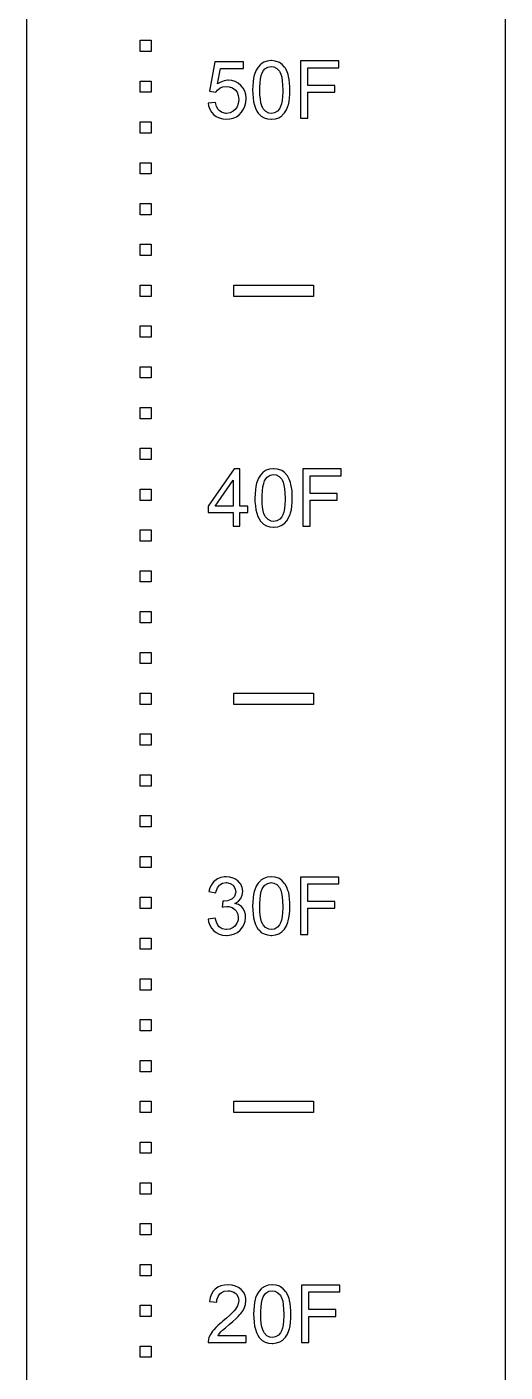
# Model space of a CAD drawing. Header units: inches. Extents: x 17799.5 to 17853.5, y 16359.4 to 16398.9.
# Drawn here: x 17833.978 to 17835.23, y 16374.311 to 16377.838 of the extents above; entities that cross this region are included whole.
import ezdxf

# ---------------------------------------------------------------- set-up
doc = ezdxf.new("R2010")
doc.units = ezdxf.units.IN
doc.header["$MEASUREMENT"] = 0

msp = doc.modelspace()

# ---------------------------------------------------------------- linework, layer by layer
at = {"color": 4, "linetype": 'ByBlock'}
msp.add_lwpolyline([(17835.23, 16370.6776), (17833.9776, 16370.6776), (17833.9776, 16384.5786), (17835.23, 16384.5786)], close=True, dxfattribs=at)
at = {"color": 2, "linetype": 'ByBlock'}
for points in [[(17834.2743, 16377.8033), (17834.3033, 16377.8033), (17834.3033, 16377.7738), (17834.2743, 16377.7738)], [(17834.2743, 16377.6963), (17834.3033, 16377.6963), (17834.3033, 16377.6668), (17834.2743, 16377.6668)], [(17834.2743, 16377.5893), (17834.3033, 16377.5893), (17834.3033, 16377.5598), (17834.2743, 16377.5598)], [(17834.2743, 16377.4823), (17834.3033, 16377.4823), (17834.3033, 16377.4528), (17834.2743, 16377.4528)], [(17834.2743, 16377.3753), (17834.3033, 16377.3753), (17834.3033, 16377.3458), (17834.2743, 16377.3458)], [(17834.2743, 16377.2683), (17834.3033, 16377.2683), (17834.3033, 16377.2388), (17834.2743, 16377.2388)], [(17834.2743, 16377.1613), (17834.3033, 16377.1613), (17834.3033, 16377.1318), (17834.2743, 16377.1318)], [(17834.5197, 16377.1613), (17834.7283, 16377.1613), (17834.7283, 16377.1318), (17834.5197, 16377.1318)], [(17834.2743, 16377.0543), (17834.3033, 16377.0543), (17834.3033, 16377.0248), (17834.2743, 16377.0248)], [(17834.2743, 16376.9473), (17834.3033, 16376.9473), (17834.3033, 16376.9178), (17834.2743, 16376.9178)], [(17834.2743, 16376.8403), (17834.3033, 16376.8403), (17834.3033, 16376.8108), (17834.2743, 16376.8108)], [(17834.2743, 16376.7333), (17834.3033, 16376.7333), (17834.3033, 16376.7038), (17834.2743, 16376.7038)], [(17834.2743, 16376.6263), (17834.3033, 16376.6263), (17834.3033, 16376.5968), (17834.2743, 16376.5968)], [(17834.2743, 16376.5193), (17834.3033, 16376.5193), (17834.3033, 16376.4898), (17834.2743, 16376.4898)], [(17834.2743, 16376.4123), (17834.3033, 16376.4123), (17834.3033, 16376.3828), (17834.2743, 16376.3828)], [(17834.2743, 16376.3053), (17834.3033, 16376.3053), (17834.3033, 16376.2758), (17834.2743, 16376.2758)], [(17834.2743, 16376.1983), (17834.3033, 16376.1983), (17834.3033, 16376.1688), (17834.2743, 16376.1688)], [(17834.2743, 16376.0913), (17834.3033, 16376.0913), (17834.3033, 16376.0618), (17834.2743, 16376.0618)], [(17834.5197, 16376.0913), (17834.7283, 16376.0913), (17834.7283, 16376.0618), (17834.5197, 16376.0618)], [(17834.2743, 16375.9843), (17834.3033, 16375.9843), (17834.3033, 16375.9548), (17834.2743, 16375.9548)], [(17834.2743, 16375.8773), (17834.3033, 16375.8773), (17834.3033, 16375.8478), (17834.2743, 16375.8478)], [(17834.2743, 16375.7703), (17834.3033, 16375.7703), (17834.3033, 16375.7408), (17834.2743, 16375.7408)], [(17834.2743, 16375.6633), (17834.3033, 16375.6633), (17834.3033, 16375.6338), (17834.2743, 16375.6338)], [(17834.2743, 16375.5563), (17834.3033, 16375.5563), (17834.3033, 16375.5268), (17834.2743, 16375.5268)], [(17834.2743, 16375.4493), (17834.3033, 16375.4493), (17834.3033, 16375.4198), (17834.2743, 16375.4198)], [(17834.2743, 16375.3423), (17834.3033, 16375.3423), (17834.3033, 16375.3128), (17834.2743, 16375.3128)], [(17834.2743, 16375.2353), (17834.3033, 16375.2353), (17834.3033, 16375.2058), (17834.2743, 16375.2058)], [(17834.2743, 16375.1283), (17834.3033, 16375.1283), (17834.3033, 16375.0988), (17834.2743, 16375.0988)], [(17834.2743, 16375.0213), (17834.3033, 16375.0213), (17834.3033, 16374.9918), (17834.2743, 16374.9918)], [(17834.5197, 16375.0213), (17834.7283, 16375.0213), (17834.7283, 16374.9918), (17834.5197, 16374.9918)], [(17834.2743, 16374.9143), (17834.3033, 16374.9143), (17834.3033, 16374.8848), (17834.2743, 16374.8848)], [(17834.2743, 16374.8073), (17834.3033, 16374.8073), (17834.3033, 16374.7778), (17834.2743, 16374.7778)], [(17834.2743, 16374.7003), (17834.3033, 16374.7003), (17834.3033, 16374.6708), (17834.2743, 16374.6708)], [(17834.2743, 16374.5933), (17834.3033, 16374.5933), (17834.3033, 16374.5638), (17834.2743, 16374.5638)], [(17834.2743, 16374.4863), (17834.3033, 16374.4863), (17834.3033, 16374.4568), (17834.2743, 16374.4568)], [(17834.2743, 16374.3793), (17834.3033, 16374.3793), (17834.3033, 16374.3498), (17834.2743, 16374.3498)]]:
    msp.add_lwpolyline(points, close=True, dxfattribs=at)
at = {"color": 2, "linetype": 'ByBlock', "flags": 128}
for points in [[(17834.4847, 16377.7295), (17834.5447, 16377.7295), (17834.5447, 16377.7469), (17834.4702, 16377.7469), (17834.4556, 16377.6698), (17834.4727, 16377.6676), (17834.4767, 16377.6723), (17834.484, 16377.6782), (17834.4905, 16377.6811), (17834.5003, 16377.6822), (17834.5076, 16377.6814), (17834.5163, 16377.6785), (17834.5232, 16377.6731), (17834.528, 16377.6669), (17834.5312, 16377.6581), (17834.5323, 16377.6483), (17834.5323, 16377.6472), (17834.5309, 16377.6374), (17834.528, 16377.6287), (17834.5229, 16377.6214), (17834.5178, 16377.617), (17834.5098, 16377.6127), (17834.5003, 16377.6116), (17834.4985, 16377.6116), (17834.4894, 16377.6137), (17834.4818, 16377.6185), (17834.4785, 16377.6221), (17834.4742, 16377.6298), (17834.4716, 16377.6399), (17834.4523, 16377.6381), (17834.4534, 16377.6312), (17834.4563, 16377.6225), (17834.4611, 16377.6145), (17834.4673, 16377.6079), (17834.4734, 16377.6032), (17834.4814, 16377.5996), (17834.4905, 16377.597), (17834.5003, 16377.5963), (17834.5091, 16377.597), (17834.5182, 16377.5992), (17834.5262, 16377.6028), (17834.5334, 16377.6079), (17834.54, 16377.6145), (17834.54, 16377.6148), (17834.5451, 16377.6225), (17834.5487, 16377.6309), (17834.5509, 16377.6399), (17834.5516, 16377.6498), (17834.5516, 16377.6512), (17834.5509, 16377.6611), (17834.548, 16377.6698), (17834.544, 16377.6778), (17834.5382, 16377.6847), (17834.5312, 16377.6905), (17834.5232, 16377.6949), (17834.5145, 16377.6975), (17834.5051, 16377.6985), (17834.5029, 16377.6985), (17834.4941, 16377.6971), (17834.4854, 16377.6938), (17834.4767, 16377.6891)], [(17834.6665, 16377.6814), (17834.6658, 16377.692), (17834.6647, 16377.7007), (17834.6632, 16377.7084), (17834.6618, 16377.7138), (17834.6582, 16377.7229), (17834.6538, 16377.7309), (17834.6527, 16377.7324), (17834.6465, 16377.7397), (17834.6389, 16377.7448), (17834.6363, 16377.7462), (17834.6276, 16377.7488), (17834.6178, 16377.7499), (17834.6167, 16377.7499), (17834.6069, 16377.7484), (17834.5982, 16377.7455), (17834.5905, 16377.7407), (17834.5891, 16377.7397), (17834.5833, 16377.7331), (17834.5781, 16377.7251), (17834.5742, 16377.716), (17834.5731, 16377.7116), (17834.5712, 16377.7036), (17834.5698, 16377.6942), (17834.5691, 16377.684), (17834.5687, 16377.6731), (17834.5691, 16377.6632), (17834.5698, 16377.6523), (17834.5712, 16377.6421), (17834.5734, 16377.633), (17834.5763, 16377.625), (17834.5796, 16377.6177), (17834.5836, 16377.6119), (17834.5847, 16377.6105), (17834.5916, 16377.6043), (17834.5993, 16377.5999), (17834.608, 16377.5974), (17834.6178, 16377.5963), (17834.6189, 16377.5963), (17834.6287, 16377.5974), (17834.6374, 16377.6003), (17834.6451, 16377.6054), (17834.6465, 16377.6065), (17834.6523, 16377.613), (17834.6574, 16377.621), (17834.6611, 16377.6305), (17834.6625, 16377.6341), (17834.6643, 16377.6425), (17834.6654, 16377.6516), (17834.6661, 16377.6618), (17834.6665, 16377.6731)], [(17834.6476, 16377.6683), (17834.6472, 16377.656), (17834.6462, 16377.6454), (17834.6443, 16377.6363), (17834.6422, 16377.6294), (17834.6393, 16377.6239), (17834.6338, 16377.6177), (17834.6262, 16377.613), (17834.6178, 16377.6116), (17834.6109, 16377.6123), (17834.6032, 16377.6167), (17834.5963, 16377.6239), (17834.5953, 16377.6254), (17834.5927, 16377.6316), (17834.5905, 16377.6392), (17834.5891, 16377.6487), (17834.588, 16377.66), (17834.5876, 16377.6731), (17834.588, 16377.68), (17834.5883, 16377.6916), (17834.5898, 16377.7018), (17834.5916, 16377.7106), (17834.5942, 16377.7178), (17834.5971, 16377.7236), (17834.6011, 16377.728), (17834.6083, 16377.7327), (17834.6174, 16377.7346), (17834.6247, 16377.7335), (17834.6323, 16377.7295), (17834.6393, 16377.7222), (17834.6403, 16377.7204), (17834.6429, 16377.7146), (17834.6451, 16377.7065), (17834.6465, 16377.6971), (17834.6472, 16377.6858), (17834.6476, 16377.6731)], [(17834.7138, 16377.6672), (17834.784, 16377.6672), (17834.784, 16377.6847), (17834.7138, 16377.6847), (17834.7138, 16377.7313), (17834.7949, 16377.7313), (17834.7949, 16377.7491), (17834.6938, 16377.7491), (17834.6938, 16377.5988), (17834.7138, 16377.5988)], [(17834.556, 16376.5648), (17834.556, 16376.5819), (17834.5356, 16376.5819), (17834.5356, 16376.6791), (17834.5207, 16376.6791), (17834.4523, 16376.5819), (17834.4523, 16376.5648), (17834.5174, 16376.5648), (17834.5174, 16376.5288), (17834.5356, 16376.5288), (17834.5356, 16376.5648)], [(17834.6723, 16376.6114), (17834.672, 16376.6219), (17834.6709, 16376.6307), (17834.6691, 16376.6387), (17834.6676, 16376.6441), (17834.6643, 16376.6528), (17834.66, 16376.6609), (17834.6589, 16376.6623), (17834.6527, 16376.6696), (17834.6451, 16376.6751), (17834.6425, 16376.6762), (17834.6334, 16376.6787), (17834.6236, 16376.6798), (17834.6225, 16376.6798), (17834.6127, 16376.6787), (17834.604, 16376.6758), (17834.5967, 16376.6711), (17834.5953, 16376.6696), (17834.5891, 16376.663), (17834.5843, 16376.6554), (17834.5803, 16376.6459), (17834.5792, 16376.6416), (17834.5771, 16376.6336), (17834.576, 16376.6245), (17834.5752, 16376.6143), (17834.5749, 16376.603), (17834.5749, 16376.5932), (17834.576, 16376.5823), (17834.5774, 16376.5721), (17834.5796, 16376.563), (17834.5822, 16376.5549), (17834.5858, 16376.548), (17834.5898, 16376.5419), (17834.5909, 16376.5404), (17834.5974, 16376.5342), (17834.6051, 16376.5298), (17834.6138, 16376.5273), (17834.6236, 16376.5262), (17834.6251, 16376.5262), (17834.6349, 16376.5273), (17834.6436, 16376.5306), (17834.6509, 16376.5353), (17834.6523, 16376.5364), (17834.6585, 16376.543), (17834.6632, 16376.5509), (17834.6672, 16376.5604), (17834.6683, 16376.5641), (17834.6702, 16376.5724), (17834.6716, 16376.5815), (17834.6723, 16376.5917), (17834.6727, 16376.603)], [(17834.7196, 16376.5972), (17834.7902, 16376.5972), (17834.7902, 16376.615), (17834.7196, 16376.615), (17834.7196, 16376.6612), (17834.8011, 16376.6612), (17834.8011, 16376.6791), (17834.7, 16376.6791), (17834.7, 16376.5288), (17834.7196, 16376.5288)], [(17834.5174, 16376.5819), (17834.4705, 16376.5819), (17834.5174, 16376.6496)], [(17834.6538, 16376.5983), (17834.6531, 16376.5859), (17834.652, 16376.5753), (17834.6502, 16376.5662), (17834.648, 16376.5593), (17834.6451, 16376.5539), (17834.64, 16376.5477), (17834.6324, 16376.543), (17834.6236, 16376.5415), (17834.6171, 16376.5426), (17834.6091, 16376.5466), (17834.6025, 16376.5539), (17834.6014, 16376.5557), (17834.5985, 16376.5615), (17834.5963, 16376.5691), (17834.5949, 16376.579), (17834.5942, 16376.5899), (17834.5938, 16376.603), (17834.5938, 16376.6099), (17834.5945, 16376.6215), (17834.5956, 16376.6321), (17834.5978, 16376.6409), (17834.6, 16376.6481), (17834.6033, 16376.6536), (17834.6069, 16376.658), (17834.6145, 16376.6627), (17834.6236, 16376.6645), (17834.6305, 16376.6634), (17834.6385, 16376.6594), (17834.6451, 16376.6521), (17834.6462, 16376.6503), (17834.6491, 16376.6445), (17834.6509, 16376.6365), (17834.6523, 16376.627), (17834.6534, 16376.6157), (17834.6538, 16376.603)], [(17834.4662, 16375.5963), (17834.4607, 16375.589), (17834.4567, 16375.5806), (17834.4542, 16375.5708), (17834.4727, 16375.5675), (17834.4735, 16375.5719), (17834.4767, 16375.581), (17834.4818, 16375.5879), (17834.4825, 16375.5883), (17834.4902, 16375.593), (17834.4996, 16375.5944), (17834.5003, 16375.5944), (17834.5098, 16375.5926), (17834.5175, 16375.5879), (17834.5225, 16375.5802), (17834.5244, 16375.5712), (17834.524, 16375.5668), (17834.5211, 16375.5584), (17834.5149, 16375.5522), (17834.5116, 16375.5504), (17834.5033, 16375.5471), (17834.4938, 16375.546), (17834.4905, 16375.546), (17834.4887, 16375.53), (17834.4927, 16375.5307), (17834.5014, 16375.5318), (17834.5065, 16375.5318), (17834.5153, 16375.5289), (17834.5225, 16375.5238), (17834.5254, 16375.5202), (17834.5298, 16375.5122), (17834.5309, 16375.5027), (17834.5305, 16375.4965), (17834.5276, 16375.4878), (17834.5222, 16375.4805), (17834.5175, 16375.4765), (17834.5094, 16375.4729), (17834.5, 16375.4714), (17834.4985, 16375.4714), (17834.4891, 16375.4736), (17834.4814, 16375.4783), (17834.4778, 16375.4827), (17834.4738, 16375.4907), (17834.4709, 16375.5009), (17834.4523, 16375.4984), (17834.4534, 16375.4914), (17834.4563, 16375.4827), (17834.4611, 16375.4747), (17834.4673, 16375.4678), (17834.4731, 16375.4634), (17834.4811, 16375.4594), (17834.4902, 16375.4569), (17834.5, 16375.4561), (17834.5025, 16375.4561), (17834.5124, 16375.4572), (17834.5211, 16375.4601), (17834.5291, 16375.4641), (17834.5364, 16375.47), (17834.5425, 16375.4773), (17834.5469, 16375.4852), (17834.5494, 16375.4936), (17834.5505, 16375.5031), (17834.5498, 16375.5107), (17834.5476, 16375.5198), (17834.5433, 16375.5275), (17834.5393, 16375.5318), (17834.5316, 16375.5369), (17834.5225, 16375.5402), (17834.524, 16375.5409), (17834.532, 16375.546), (17834.5378, 16375.553), (17834.5418, 16375.5613), (17834.5433, 16375.5708), (17834.5433, 16375.5722), (17834.5414, 16375.5813), (17834.5378, 16375.5901), (17834.5364, 16375.5923), (17834.5298, 16375.5992), (17834.5218, 16375.6043), (17834.5178, 16375.6061), (17834.5087, 16375.6086), (17834.4993, 16375.6097), (17834.4949, 16375.6094), (17834.4854, 16375.6079), (17834.4771, 16375.6046), (17834.4695, 16375.5995)], [(17834.6665, 16375.5413), (17834.6658, 16375.5519), (17834.6647, 16375.5606), (17834.6633, 16375.5686), (17834.6614, 16375.5741), (17834.6582, 16375.5828), (17834.6538, 16375.5908), (17834.6527, 16375.5923), (17834.6465, 16375.5995), (17834.6389, 16375.605), (17834.6363, 16375.6061), (17834.6276, 16375.6086), (17834.6174, 16375.6097), (17834.6164, 16375.6097), (17834.6065, 16375.6086), (17834.5982, 16375.6057), (17834.5905, 16375.601), (17834.5891, 16375.5995), (17834.5833, 16375.5933), (17834.5782, 16375.5853), (17834.5742, 16375.5759), (17834.5731, 16375.5715), (17834.5713, 16375.5635), (17834.5698, 16375.5544), (17834.5691, 16375.5442), (17834.5687, 16375.5329), (17834.5691, 16375.5231), (17834.5698, 16375.5122), (17834.5713, 16375.502), (17834.5734, 16375.4929), (17834.576, 16375.4849), (17834.5796, 16375.478), (17834.5836, 16375.4718), (17834.5847, 16375.4703), (17834.5913, 16375.4641), (17834.5993, 16375.4598), (17834.608, 16375.4572), (17834.6174, 16375.4561), (17834.6189, 16375.4561), (17834.6287, 16375.4576), (17834.6374, 16375.4605), (17834.6451, 16375.4652), (17834.6462, 16375.4663), (17834.6524, 16375.4729), (17834.6571, 16375.4809), (17834.6611, 16375.4904), (17834.6622, 16375.4944), (17834.664, 16375.5024), (17834.6654, 16375.5115), (17834.6662, 16375.5217), (17834.6665, 16375.5329)], [(17834.6476, 16375.5282), (17834.6469, 16375.5158), (17834.6458, 16375.5053), (17834.6444, 16375.4962), (17834.6418, 16375.4893), (17834.6389, 16375.4838), (17834.6338, 16375.4776), (17834.6262, 16375.4729), (17834.6174, 16375.4714), (17834.6109, 16375.4725), (17834.6029, 16375.4765), (17834.5963, 16375.4838), (17834.5953, 16375.4856), (17834.5923, 16375.4914), (17834.5905, 16375.4994), (17834.5887, 16375.5089), (17834.588, 16375.5198), (17834.5876, 16375.5329), (17834.5876, 16375.5399), (17834.5883, 16375.5515), (17834.5898, 16375.562), (17834.5916, 16375.5708), (17834.5942, 16375.5781), (17834.5971, 16375.5835), (17834.6011, 16375.5879), (17834.6084, 16375.5926), (17834.6174, 16375.5944), (17834.6244, 16375.5933), (17834.6323, 16375.5893), (17834.6389, 16375.5821), (17834.64, 16375.5802), (17834.6429, 16375.5744), (17834.6447, 16375.5668), (17834.6465, 16375.557), (17834.6473, 16375.546), (17834.6476, 16375.5329)], [(17834.7134, 16375.5271), (17834.784, 16375.5271), (17834.784, 16375.5449), (17834.7134, 16375.5449), (17834.7134, 16375.5912), (17834.7949, 16375.5912), (17834.7949, 16375.609), (17834.6938, 16375.609), (17834.6938, 16375.4587), (17834.7134, 16375.4587)], [(17834.4953, 16374.5389), (17834.4858, 16374.5371), (17834.4778, 16374.5335), (17834.4705, 16374.5287), (17834.4654, 16374.5229), (17834.4607, 16374.5153), (17834.4578, 16374.5065), (17834.456, 16374.4963), (17834.4749, 16374.4942), (17834.4753, 16374.5003), (17834.4782, 16374.5095), (17834.4829, 16374.5164), (17834.4865, 16374.5193), (17834.4945, 16374.5233), (17834.5044, 16374.5244), (17834.5084, 16374.5244), (17834.5175, 16374.5218), (17834.5247, 16374.5171), (17834.5262, 16374.5153), (17834.5309, 16374.5076), (17834.5324, 16374.4985), (17834.532, 16374.4938), (17834.5295, 16374.4851), (17834.524, 16374.4763), (17834.5204, 16374.472), (17834.5153, 16374.4661), (17834.5084, 16374.4596), (17834.5004, 16374.4523), (17834.4909, 16374.4443), (17834.4869, 16374.441), (17834.4789, 16374.4341), (17834.4723, 16374.4276), (17834.4669, 16374.4217), (17834.464, 16374.4181), (17834.4585, 16374.4097), (17834.4545, 16374.4017), (17834.4534, 16374.3984), (17834.4524, 16374.389), (17834.5516, 16374.389), (17834.5516, 16374.4064), (17834.4782, 16374.4064), (17834.4796, 16374.409), (17834.4858, 16374.4166), (17834.4902, 16374.421), (17834.4974, 16374.4272), (17834.5073, 16374.4356), (17834.5076, 16374.4359), (17834.5167, 16374.4439), (17834.5244, 16374.4508), (17834.5305, 16374.4567), (17834.5356, 16374.4618), (17834.5378, 16374.4647), (17834.5436, 16374.4727), (17834.5476, 16374.4803), (17834.5505, 16374.4887), (17834.5513, 16374.4982), (17834.5513, 16374.5036), (17834.5491, 16374.5124), (17834.5451, 16374.5207), (17834.5389, 16374.5276), (17834.532, 16374.5327), (17834.524, 16374.5367), (17834.5149, 16374.5389), (17834.5047, 16374.5397)], [(17834.6691, 16374.4716), (17834.6684, 16374.4818), (17834.6673, 16374.4909), (17834.6658, 16374.4985), (17834.6644, 16374.504), (17834.6607, 16374.5131), (17834.6564, 16374.5207), (17834.6553, 16374.5226), (17834.6491, 16374.5295), (17834.6414, 16374.5349), (17834.6389, 16374.536), (17834.6302, 16374.5389), (17834.6204, 16374.5397), (17834.6193, 16374.5397), (17834.6095, 16374.5386), (17834.6007, 16374.5356), (17834.5931, 16374.5309), (17834.5916, 16374.5298), (17834.5858, 16374.5233), (17834.5807, 16374.5153), (17834.5767, 16374.5058), (17834.5756, 16374.5018), (17834.5738, 16374.4934), (17834.5724, 16374.4843), (17834.5716, 16374.4742), (17834.5713, 16374.4629), (17834.5716, 16374.4534), (17834.5724, 16374.4421), (17834.5738, 16374.4319), (17834.576, 16374.4232), (17834.5789, 16374.4148), (17834.5822, 16374.4079), (17834.5862, 16374.4017), (17834.5873, 16374.4003), (17834.5942, 16374.3941), (17834.6018, 16374.3897), (17834.6105, 16374.3872), (17834.6204, 16374.3864), (17834.6215, 16374.3864), (17834.6313, 16374.3875), (17834.64, 16374.3904), (17834.6476, 16374.3952), (17834.6491, 16374.3963), (17834.6549, 16374.4028), (17834.66, 16374.4108), (17834.6636, 16374.4203), (17834.6651, 16374.4243), (17834.6669, 16374.4323), (17834.668, 16374.4418), (17834.6687, 16374.4519), (17834.6691, 16374.4629)], [(17834.6502, 16374.4581), (17834.6498, 16374.4458), (17834.6487, 16374.4352), (17834.6469, 16374.4265), (17834.6447, 16374.4192), (17834.6418, 16374.4137), (17834.6364, 16374.4079), (17834.6287, 16374.4032), (17834.6204, 16374.4014), (17834.6135, 16374.4024), (17834.6058, 16374.4064), (17834.5989, 16374.4137), (17834.5978, 16374.4156), (17834.5953, 16374.4217), (17834.5931, 16374.4294), (17834.5916, 16374.4388), (17834.5905, 16374.4501), (17834.5902, 16374.4629), (17834.5905, 16374.4698), (17834.5909, 16374.4818), (17834.5924, 16374.492), (17834.5942, 16374.5007), (17834.5967, 16374.508), (17834.5996, 16374.5138), (17834.6036, 16374.5182), (17834.6109, 16374.5229), (17834.62, 16374.5244), (17834.6273, 16374.5233), (17834.6349, 16374.5193), (17834.6418, 16374.5124), (17834.6429, 16374.5105), (17834.6454, 16374.5044), (17834.6476, 16374.4967), (17834.6491, 16374.4872), (17834.6498, 16374.476), (17834.6502, 16374.4629)], [(17834.7164, 16374.457), (17834.7865, 16374.457), (17834.7865, 16374.4749), (17834.7164, 16374.4749), (17834.7164, 16374.5215), (17834.7975, 16374.5215), (17834.7975, 16374.5389), (17834.6964, 16374.5389), (17834.6964, 16374.389), (17834.7164, 16374.389)]]:
    msp.add_lwpolyline(points, close=True, dxfattribs=at)

doc.saveas('drawing.dxf')
